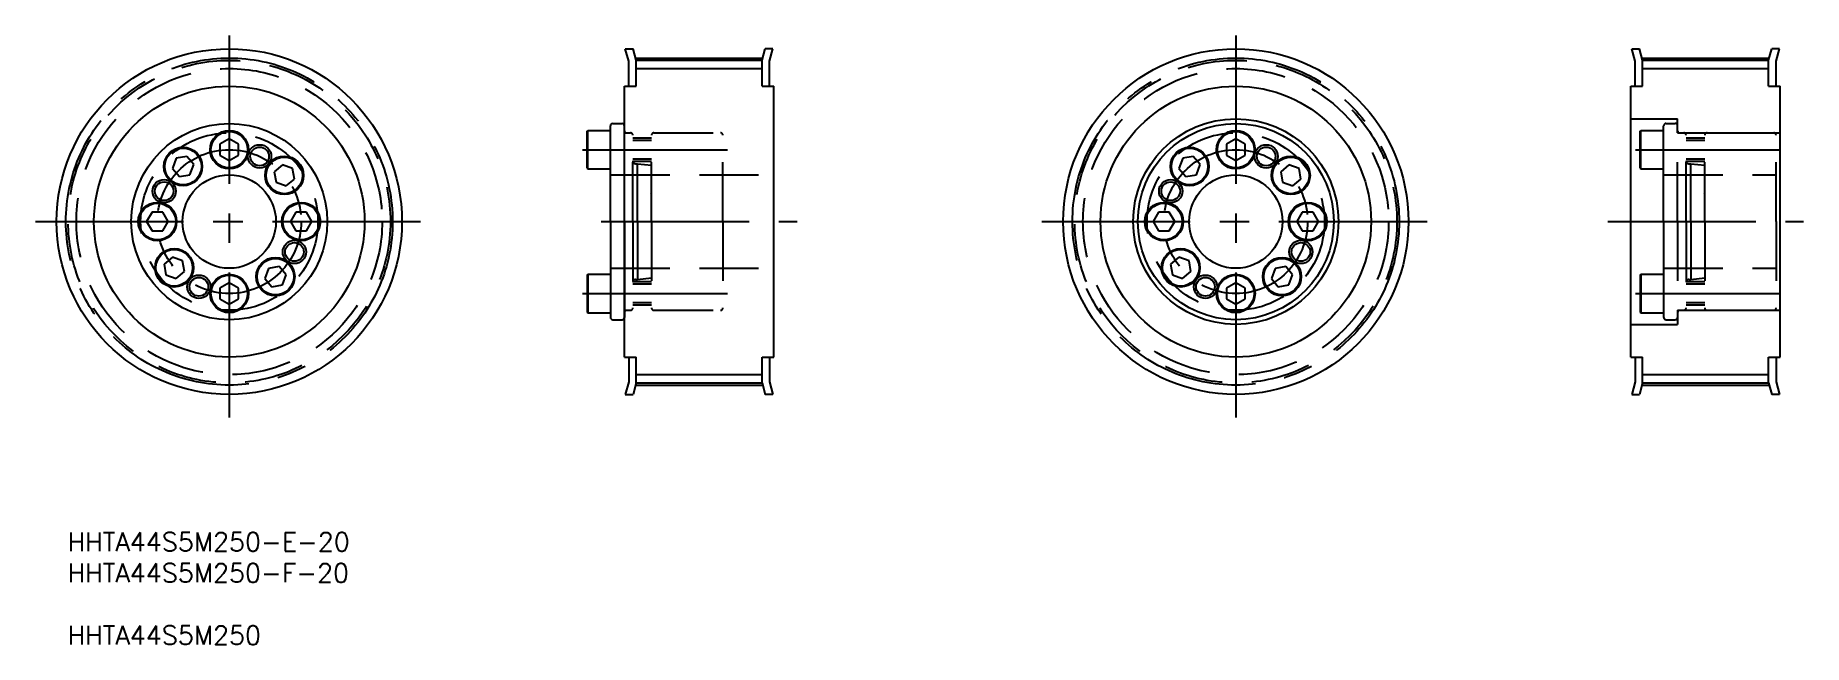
# Model space of a CAD drawing. Extents: x 8 to 387, y 12 to 142.
import ezdxf

# ---------------------------------------------------------------- set-up
doc = ezdxf.new("R2010")
doc.units = 0
doc.header["$PDMODE"] = 1
doc.linetypes.add('CENTER', pattern=[50.8, 31.75, -6.35, 6.35, -6.35])
doc.linetypes.add('DASHED', pattern=[19.05, 12.7, -6.35])
doc.layers.get('0').update_dxf_attribs({"linetype": 'CONTINUOUS'})
doc.layers.add('CENTER', color=1, linetype='CENTER')
doc.styles.add('MISUMI', font='txt.shx')

# ---------------------------------------------------------------- blocks, each defined once
blk = doc.blocks.new('*U7')
at = {"color": 7, "linetype": 'CONTINUOUS', "style": 'MISUMI'}
for s, p in [('HHTA44S5M250-E-20', (15.05, 31.56)), ('HHTA44S5M250-F-20', (15.05, 24.9)), ('HHTA44S5M250', (15.05, 11.56))]:
    blk.add_text(s, height=4, dxfattribs=at).set_placement(p)

msp = doc.modelspace()

# ---------------------------------------------------------------- linework, layer by layer
at = {"color": 7, "linetype": 'CONTINUOUS'}
for p, q in [((134.61, 139.14), (136.27, 139.14)), ((135.33, 136.47), (134.61, 139.14)), ((135.33, 131.14), (135.33, 136.47)), ((136.93, 136.68), (136.27, 139.14)), ((136.93, 136.68), (163.93, 136.68)), ((136.93, 131.14), (136.93, 136.68)), ((163.93, 136.68), (164.59, 139.14)), ((163.93, 131.14), (163.93, 136.68)), ((166.25, 139.14), (164.59, 139.14)), ((165.53, 136.47), (166.25, 139.14)), ((165.53, 131.14), (165.53, 136.47)), ((350.34, 139.14), (352, 139.14)), ((351.06, 136.47), (350.34, 139.14)), ((351.06, 131.14), (351.06, 136.47)), ((352.66, 136.68), (352, 139.14)), ((352.66, 136.68), (379.66, 136.68)), ((352.66, 131.14), (352.66, 136.68)), ((379.66, 136.68), (380.32, 139.14)), ((379.66, 131.14), (379.66, 136.68)), ((381.98, 139.14), (380.32, 139.14)), ((381.26, 136.47), (381.98, 139.14)), ((381.26, 131.14), (381.26, 136.47)), ((134.43, 73.14), (134.43, 131.14)), ((134.43, 131.14), (136.93, 131.14)), ((163.93, 131.14), (166.43, 131.14)), ((166.43, 73.14), (166.43, 131.14)), ((350.16, 73.14), (350.16, 131.14)), ((350.16, 131.14), (352.66, 131.14)), ((379.66, 131.14), (382.16, 131.14)), ((382.16, 73.14), (382.16, 131.14)), ((126.43, 121.47), (126.55, 121.67)), ((126.43, 113.62), (126.43, 121.47)), ((126.55, 121.67), (131.43, 121.67)), ((126.55, 113.42), (126.55, 121.67)), ((131.43, 102.14), (131.43, 122.64)), ((131.43, 113.42), (131.43, 121.67)), ((131.93, 123.14), (133.93, 123.14)), ((134.43, 102.14), (134.43, 122.64)), ((49.73, 119.85), (47.73, 118.7)), ((47.73, 118.7), (47.73, 116.39)), ((51.73, 118.7), (49.73, 119.85)), ((50.73, 119.28), (50.73, 119.28)), ((51.23, 118.99), (51.23, 118.99)), ((51.73, 116.39), (51.73, 118.7)), ((131.43, 115.04), (131.43, 120.04)), ((265.46, 119.85), (263.46, 118.7)), ((263.46, 118.7), (263.46, 116.39)), ((267.46, 118.7), (265.46, 119.85)), ((266.46, 119.28), (266.46, 119.28)), ((266.96, 118.99), (266.96, 118.99)), ((267.46, 116.39), (267.46, 118.7)), ((38.34, 115.71), (37.55, 113.54)), ((40.62, 116.11), (38.34, 115.71)), ((42.1, 114.34), (40.62, 116.11)), ((41.31, 112.17), (42.1, 114.34)), ((47.73, 116.39), (49.73, 115.24)), ((49.73, 115.24), (51.73, 116.39)), ((61.12, 114.32), (59.36, 112.83)), ((63.29, 113.53), (61.12, 114.32)), ((254.07, 115.71), (253.28, 113.54)), ((256.35, 116.11), (254.07, 115.71)), ((257.83, 114.34), (256.35, 116.11)), ((257.04, 112.17), (257.83, 114.34)), ((263.46, 116.39), (265.46, 115.24)), ((265.46, 115.24), (267.46, 116.39)), ((276.85, 114.32), (275.08, 112.83)), ((279.02, 113.53), (276.85, 114.32)), ((37.55, 113.54), (39.04, 111.77)), ((39.04, 111.77), (41.31, 112.17)), ((59.36, 112.83), (59.76, 110.56)), ((59.76, 110.56), (61.93, 109.77)), ((61.93, 109.77), (63.7, 111.25)), ((63.7, 111.25), (63.29, 113.53)), ((126.43, 113.62), (126.55, 113.42)), ((126.55, 113.42), (131.43, 113.42)), ((253.28, 113.54), (254.77, 111.77)), ((254.77, 111.77), (257.04, 112.17)), ((275.08, 112.83), (275.49, 110.56)), ((275.49, 110.56), (277.66, 109.77)), ((277.66, 109.77), (279.42, 111.25)), ((279.42, 111.25), (279.02, 113.53)), ((33.17, 104.14), (32.02, 102.14)), ((35.48, 104.14), (33.17, 104.14)), ((36.64, 102.14), (35.48, 104.14)), ((63.97, 104.14), (62.82, 102.14)), ((66.28, 104.14), (63.97, 104.14)), ((67.44, 102.14), (66.28, 104.14)), ((248.9, 104.14), (247.75, 102.14)), ((251.21, 104.14), (248.9, 104.14)), ((252.37, 102.14), (251.21, 104.14)), ((279.7, 104.14), (278.55, 102.14)), ((282.01, 104.14), (279.7, 104.14)), ((283.17, 102.14), (282.01, 104.14)), ((32.02, 102.14), (33.17, 100.14)), ((33.17, 100.14), (35.48, 100.14)), ((35.48, 100.14), (36.64, 102.14)), ((62.82, 102.14), (63.97, 100.14)), ((63.97, 100.14), (66.28, 100.14)), ((66.28, 100.14), (67.44, 102.14)), ((131.43, 102.14), (131.43, 81.64)), ((134.43, 102.14), (134.43, 81.64)), ((247.75, 102.14), (248.9, 100.14)), ((248.9, 100.14), (251.21, 100.14)), ((251.21, 100.14), (252.37, 102.14)), ((278.55, 102.14), (279.7, 100.14)), ((279.7, 100.14), (282.01, 100.14)), ((282.01, 100.14), (283.17, 102.14)), ((37.53, 94.52), (35.76, 93.04)), ((35.76, 93.04), (36.16, 90.76)), ((39.7, 93.73), (37.53, 94.52)), ((38.33, 89.97), (40.1, 91.46)), ((40.1, 91.46), (39.7, 93.73)), ((58.14, 92.12), (57.35, 89.95)), ((60.42, 92.52), (58.14, 92.12)), ((61.9, 90.75), (60.42, 92.52)), ((253.26, 94.52), (251.49, 93.04)), ((251.49, 93.04), (251.89, 90.76)), ((255.43, 93.73), (253.26, 94.52)), ((254.06, 89.97), (255.83, 91.46)), ((255.83, 91.46), (255.43, 93.73)), ((273.87, 92.12), (273.08, 89.95)), ((276.15, 92.52), (273.87, 92.12)), ((277.63, 90.75), (276.15, 92.52)), ((36.16, 90.76), (38.33, 89.97)), ((49.73, 89.05), (47.73, 87.9)), ((47.73, 87.9), (47.73, 85.59)), ((51.73, 87.9), (49.73, 89.05)), ((51.73, 85.59), (51.73, 87.9)), ((57.35, 89.95), (58.84, 88.18)), ((58.84, 88.18), (61.11, 88.58)), ((61.11, 88.58), (61.9, 90.75)), ((126.43, 90.67), (126.55, 90.87)), ((126.43, 90.67), (126.43, 82.82)), ((126.55, 90.87), (131.43, 90.87)), ((126.55, 90.87), (126.55, 82.62)), ((131.43, 90.87), (131.43, 82.62)), ((131.43, 89.24), (131.43, 84.24)), ((251.89, 90.76), (254.06, 89.97)), ((265.46, 89.05), (263.46, 87.9)), ((263.46, 87.9), (263.46, 85.59)), ((267.46, 87.9), (265.46, 89.05)), ((267.46, 85.59), (267.46, 87.9)), ((273.08, 89.95), (274.57, 88.18)), ((274.57, 88.18), (276.84, 88.58)), ((276.84, 88.58), (277.63, 90.75)), ((47.73, 85.59), (49.73, 84.44)), ((49.73, 84.44), (51.73, 85.59)), ((263.46, 85.59), (265.46, 84.44)), ((265.46, 84.44), (267.46, 85.59)), ((126.43, 82.82), (126.55, 82.62)), ((126.55, 82.62), (131.43, 82.62)), ((131.93, 81.14), (133.93, 81.14)), ((134.43, 73.14), (136.93, 73.14)), ((135.33, 73.14), (135.33, 67.82)), ((136.93, 67.61), (136.93, 73.14)), ((163.93, 67.61), (163.93, 73.14)), ((163.93, 73.14), (166.43, 73.14)), ((165.53, 73.14), (165.53, 67.82)), ((350.16, 73.14), (352.66, 73.14)), ((351.06, 73.14), (351.06, 67.82)), ((352.66, 67.61), (352.66, 73.14)), ((379.66, 67.61), (379.66, 73.14)), ((379.66, 73.14), (382.16, 73.14)), ((381.26, 73.14), (381.26, 67.82)), ((135.33, 67.82), (134.61, 65.14)), ((134.61, 65.14), (136.27, 65.14)), ((136.93, 67.61), (136.27, 65.14)), ((136.93, 67.61), (163.93, 67.61)), ((163.93, 67.61), (164.59, 65.14)), ((166.25, 65.14), (164.59, 65.14)), ((165.53, 67.82), (166.25, 65.14)), ((351.06, 67.82), (350.34, 65.14)), ((350.34, 65.14), (352, 65.14)), ((352.66, 67.61), (352, 65.14)), ((352.66, 67.61), (379.66, 67.61)), ((379.66, 67.61), (380.32, 65.14)), ((381.98, 65.14), (380.32, 65.14)), ((381.26, 67.82), (381.98, 65.14))]:
    msp.add_line(p, q, dxfattribs=at)
at = {"color": 3, "linetype": 'CONTINUOUS'}
for p, q in [((136.93, 134.91), (163.93, 134.91)), ((352.66, 134.91), (379.66, 134.91)), ((136.93, 69.38), (163.93, 69.38)), ((352.66, 69.38), (379.66, 69.38))]:
    msp.add_line(p, q, dxfattribs=at)
at = {"color": 3, "linetype": 'DASHED'}
for p, q in [((350.16, 124.14), (360.16, 124.14)), ((352.16, 121.47), (352.28, 121.67)), ((352.16, 113.62), (352.16, 121.47)), ((352.28, 121.67), (357.16, 121.67)), ((352.28, 113.42), (352.28, 121.67)), ((357.16, 102.14), (357.16, 122.64)), ((357.16, 113.42), (357.16, 121.67)), ((357.66, 123.14), (359.66, 123.14)), ((360.16, 121.14), (360.16, 124.14)), ((360.16, 102.14), (360.16, 122.64)), ((134.84, 121.14), (135.73, 121.14)), ((136.23, 102.14), (136.23, 120.64)), ((140.23, 120.04), (136.23, 120.04)), ((140.23, 119.54), (136.23, 119.54)), ((140.23, 102.14), (140.23, 120.64)), ((140.73, 121.14), (155.03, 121.14)), ((155.53, 102.14), (155.53, 120.64)), ((357.16, 115.04), (357.16, 120.04)), ((360.16, 121.14), (382.16, 121.14)), ((360.57, 121.14), (361.46, 121.14)), ((361.96, 102.14), (361.96, 120.64)), ((365.96, 120.04), (361.96, 120.04)), ((365.96, 119.54), (361.96, 119.54)), ((365.96, 102.14), (365.96, 120.64)), ((366.46, 121.14), (380.76, 121.14)), ((381.26, 102.14), (381.26, 120.64)), ((140.23, 115.54), (136.23, 115.54)), ((140.23, 115.04), (136.23, 115.04)), ((136.83, 114.54), (137.23, 114.54)), ((137.23, 102.14), (137.23, 114.54)), ((137.23, 114.54), (140.23, 114.21)), ((365.96, 115.54), (361.96, 115.54)), ((365.96, 115.04), (361.96, 115.04)), ((362.56, 114.54), (362.96, 114.54)), ((362.96, 102.14), (362.96, 114.54)), ((362.96, 114.54), (365.96, 114.21)), ((131.43, 112.14), (166.43, 112.14)), ((352.16, 113.62), (352.28, 113.42)), ((352.28, 113.42), (357.16, 113.42)), ((357.16, 112.14), (381.26, 112.14)), ((139.93, 108.14), (139.93, 108.14)), ((365.66, 108.14), (365.66, 108.14)), ((136.23, 102.14), (136.23, 83.64)), ((137.23, 102.14), (137.23, 89.74)), ((140.23, 102.14), (140.23, 83.64)), ((155.53, 102.14), (155.53, 83.64)), ((357.16, 102.14), (357.16, 81.64)), ((360.16, 102.14), (360.16, 81.64)), ((361.96, 102.14), (361.96, 83.64)), ((362.96, 102.14), (362.96, 89.74)), ((365.96, 102.14), (365.96, 83.64)), ((381.26, 102.14), (381.26, 83.64)), ((131.43, 92.14), (166.43, 92.14)), ((357.16, 92.14), (381.26, 92.14)), ((140.23, 89.24), (136.23, 89.24)), ((140.23, 88.74), (136.23, 88.74)), ((136.83, 89.74), (137.23, 89.74)), ((137.23, 89.74), (140.23, 90.08)), ((352.16, 90.67), (352.28, 90.87)), ((352.16, 90.67), (352.16, 82.82)), ((352.28, 90.87), (357.16, 90.87)), ((352.28, 90.87), (352.28, 82.62)), ((357.16, 90.87), (357.16, 82.62)), ((357.16, 89.24), (357.16, 84.24)), ((365.96, 89.24), (361.96, 89.24)), ((365.96, 88.74), (361.96, 88.74)), ((362.56, 89.74), (362.96, 89.74)), ((362.96, 89.74), (365.96, 90.08)), ((140.23, 84.74), (136.23, 84.74)), ((140.23, 84.24), (136.23, 84.24)), ((365.96, 84.74), (361.96, 84.74)), ((365.96, 84.24), (361.96, 84.24)), ((134.84, 83.14), (135.73, 83.14)), ((140.73, 83.14), (155.03, 83.14)), ((350.16, 80.14), (360.16, 80.14)), ((352.16, 82.82), (352.28, 82.62)), ((352.28, 82.62), (357.16, 82.62)), ((357.66, 81.14), (359.66, 81.14)), ((360.16, 83.14), (360.16, 80.14)), ((360.16, 83.14), (382.16, 83.14)), ((360.57, 83.14), (361.46, 83.14)), ((366.46, 83.14), (380.76, 83.14))]:
    msp.add_line(p, q, dxfattribs=at)
at = {"color": 7, "linetype": 'CONTINUOUS'}
for centre, radius in [((49.73, 102.14), 37), ((265.46, 102.14), 37), ((49.73, 102.14), 29), ((265.46, 102.14), 29), ((49.73, 102.14), 21), ((49.73, 117.54), 4.12), ((49.73, 117.54), 3.92), ((265.46, 102.14), 22), ((265.46, 102.14), 21), ((265.46, 117.54), 4.12), ((265.46, 117.54), 3.92), ((39.83, 113.94), 4.12), ((39.83, 113.94), 3.92), ((56.24, 116.1), 2), ((255.56, 113.94), 4.12), ((255.56, 113.94), 3.92), ((271.97, 116.1), 2.5), ((271.97, 116.1), 2), ((61.53, 112.04), 4.12), ((61.53, 112.04), 3.92), ((277.25, 112.04), 4.12), ((277.25, 112.04), 3.92), ((35.77, 108.65), 2), ((49.73, 102.14), 10), ((251.5, 108.65), 2.5), ((251.5, 108.65), 2), ((265.46, 102.14), 10), ((34.33, 102.14), 4.12), ((65.13, 102.14), 4.12), ((250.06, 102.14), 4.12), ((280.86, 102.14), 4.12), ((34.33, 102.14), 3.92), ((65.13, 102.14), 3.92), ((250.06, 102.14), 3.92), ((280.86, 102.14), 3.92), ((37.93, 92.25), 4.12), ((37.93, 92.25), 3.92), ((63.69, 95.64), 2), ((253.66, 92.25), 4.12), ((253.66, 92.25), 3.92), ((279.41, 95.64), 2.5), ((279.41, 95.64), 2), ((59.63, 90.35), 4.12), ((59.63, 90.35), 3.92), ((275.36, 90.35), 4.12), ((275.36, 90.35), 3.92), ((43.22, 88.19), 2), ((49.73, 86.74), 4.12), ((49.73, 86.74), 3.92), ((258.95, 88.19), 2.5), ((258.95, 88.19), 2), ((265.46, 86.74), 4.12), ((265.46, 86.74), 3.92)]:
    msp.add_circle(centre, radius, dxfattribs=at)
at = {"color": 3, "linetype": 'DASHED'}
for centre, radius in [((49.73, 102.14), 34.53), ((265.46, 102.14), 34.53), ((49.73, 102.14), 32.76), ((265.46, 102.14), 32.76), ((49.73, 102.14), 19), ((265.46, 102.14), 19)]:
    msp.add_circle(centre, radius, dxfattribs=at)
at = {"color": 3}
for centre in [(56.24, 116.1), (35.77, 108.65), (63.69, 95.64), (43.22, 88.19)]:
    msp.add_circle(centre, 2.5, dxfattribs=at)
at = {"color": 7, "linetype": 'CONTINUOUS'}
for centre, start, end in [((131.93, 122.64), 90, 180), ((133.93, 122.64), 0, 90), ((131.93, 81.64), 180, 270), ((133.93, 81.64), 270, 0)]:
    msp.add_arc(centre, 0.5, start, end, dxfattribs=at)
at = {"color": 3, "linetype": 'DASHED'}
for centre, radius, start, end in [((134.84, 121.55), 0.41, 180, 270), ((357.66, 122.64), 0.5, 90, 180), ((359.66, 122.64), 0.5, 0, 90), ((360.57, 121.55), 0.41, 180, 270), ((135.73, 120.64), 0.5, 0, 90), ((140.73, 120.64), 0.5, 90, 180), ((155.03, 120.64), 0.5, 0, 90), ((361.46, 120.64), 0.5, 0, 90), ((366.46, 120.64), 0.5, 90, 180), ((380.76, 120.64), 0.5, 0, 90), ((136.83, 115.14), 0.6, 180.0007, 270), ((362.56, 115.14), 0.6, 180.0007, 270), ((136.83, 89.14), 0.6, 90, 179.9993), ((362.56, 89.14), 0.6, 90, 179.9993), ((135.73, 83.64), 0.5, 270, 0), ((140.73, 83.64), 0.5, 180, 270), ((155.03, 83.64), 0.5, 270, 0), ((361.46, 83.64), 0.5, 270, 0), ((366.46, 83.64), 0.5, 180, 270), ((380.76, 83.64), 0.5, 270, 0), ((134.84, 82.73), 0.41, 90, 180), ((357.66, 81.64), 0.5, 180, 270), ((359.66, 81.64), 0.5, 270, 0), ((360.57, 82.73), 0.41, 90, 180)]:
    msp.add_arc(centre, radius, start, end, dxfattribs=at)
at = {"color": 7, "linetype": 'CONTINUOUS'}
for p in [(199.34, 126.85), (197.34, 124.35), (200.64, 121.65), (201.14, 121.65), (197.34, 110.35), (200.64, 113.05), (201.14, 113.05), (197.34, 106.6), (199.34, 107.85)]:
    msp.add_point(p, dxfattribs=at)
at = {"layer": 'CENTER', "color": 1, "linetype": 'CENTER'}
for p, q in [((49.73, 142.01), (49.73, 60.19)), ((265.46, 142.01), (265.46, 60.19)), ((136.93, 137.16), (163.93, 137.16)), ((352.66, 137.16), (379.66, 137.16)), ((125.43, 117.54), (156.53, 117.54)), ((351.16, 117.54), (382.26, 117.54)), ((8.17, 102.14), (91.66, 102.14)), ((129.43, 102.14), (171.43, 102.14)), ((223.9, 102.14), (307.39, 102.14)), ((345.16, 102.14), (387.16, 102.14)), ((125.43, 86.74), (156.53, 86.74)), ((351.16, 86.74), (382.26, 86.74)), ((136.93, 67.13), (163.93, 67.13)), ((352.66, 67.13), (379.66, 67.13))]:
    msp.add_line(p, q, dxfattribs=at)
for centre, radius in [((49.73, 102.14), 35.01), ((265.46, 102.14), 35.01), ((49.73, 102.14), 15.4), ((265.46, 102.14), 15.4)]:
    msp.add_circle(centre, radius, dxfattribs=at)

# ---------------------------------------------------------------- block references
at = {"color": 7, "linetype": 'CONTINUOUS'}
msp.add_blockref('*U7', (0, 0), dxfattribs=at)

doc.saveas('drawing.dxf')
